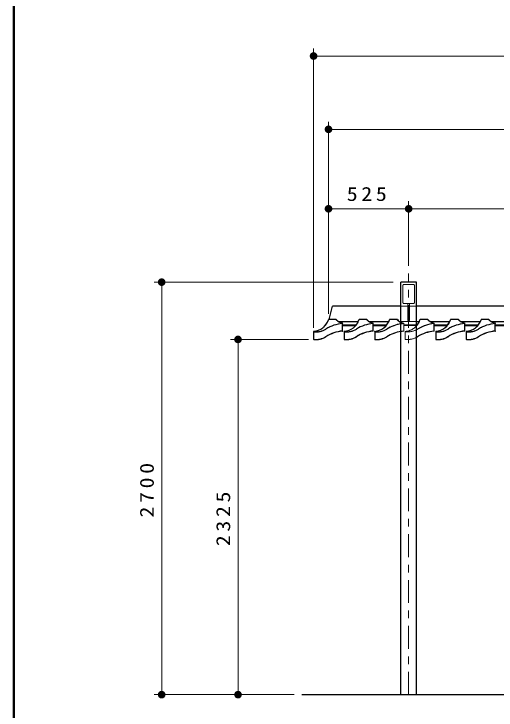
# Model space of a CAD drawing. Units: millimetres on the paper, with parts at other scales. Extents: x -385 to 0, y 0 to 267.
# Drawn here: x -385 to -321.8, y 60.6 to 151.7 of the extents above; entities that cross this region are included whole.
import ezdxf

# ---------------------------------------------------------------- set-up
doc = ezdxf.new("R2010")
doc.units = ezdxf.units.MM
doc.linetypes.add('USER1', pattern=[4.5, 2.5, -2])
doc.linetypes.add('USER2', pattern=[6, 3, -1, 1, -1])
doc.layers.add('LY_1', color=4, linetype='Continuous', lineweight=25)
doc.layers.add('LY_4', color=7, linetype='Continuous', lineweight=13)
doc.styles.add('ＭＳ ゴシック', font='')
doc.styles.get('ＭＳ ゴシック').set_extended_font_data('MS Gothic')

# ---------------------------------------------------------------- blocks, each defined once
blk = doc.blocks.new('filled_dot')
at = {"color": 0, "linetype": 'Continuous', "lineweight": -2, "const_width": 1.25}
blk.add_lwpolyline([(-0.625, 0, 1), (0.625, 0, 1)], format="xyb", close=True, dxfattribs=at)

msp = doc.modelspace()

# ---------------------------------------------------------------- linework, layer by layer
at = {"layer": 'LY_1', "color": 7, "lineweight": 13}
for p, q in [((-345.747, 110.656), (-345.747, 147.22)), ((-345.747, 146.22), (-217.947, 146.22)), ((-343.797, 127.22), (-343.797, 137.62)), ((-343.797, 136.62), (-218.797, 136.62)), ((-343.797, 112.48), (-343.797, 127.22)), ((-333.297, 118.761), (-333.297, 127.22)), ((-343.797, 126.22), (-333.297, 126.22)), ((-333.297, 126.22), (-281.297, 126.22)), ((-335.313, 116.62), (-366.647, 116.62)), ((-365.647, 62.62), (-365.647, 116.62)), ((-346.413, 109.121), (-356.647, 109.121)), ((-355.647, 62.62), (-355.647, 109.121)), ((-348.297, 62.62), (-366.647, 62.62)), ((-348.297, 62.62), (-356.647, 62.62))]:
    msp.add_line(p, q, dxfattribs=at)
at = {"layer": 'LY_1', "color": 2, "linetype": 'USER2', "lineweight": 13}
msp.add_line((-333.297, 62.62), (-333.297, 117.761), dxfattribs=at)
at = {"layer": 'LY_1'}
for p, q in [((-332.281, 116.62), (-334.313, 116.62)), ((-334.313, 62.62), (-334.313, 116.62)), ((-332.281, 62.62), (-332.281, 116.62)), ((-342.815, 111.731), (-343.768, 111.731)), ((-341.947, 110.227), (-341.947, 111.211)), ((-341.947, 110.227), (-341.947, 111.211)), ((-338.815, 111.731), (-339.768, 111.731)), ((-337.947, 110.227), (-337.947, 111.211)), ((-334.815, 111.727), (-335.768, 111.727)), ((-330.815, 111.727), (-331.768, 111.727)), ((-329.947, 110.227), (-329.947, 111.207)), ((-326.815, 111.731), (-327.768, 111.731)), ((-325.947, 110.227), (-325.947, 111.211)), ((-322.815, 111.731), (-323.768, 111.731)), ((-321.947, 110.227), (-321.947, 111.211)), ((-345.747, 110.133), (-345.747, 109.153)), ((-341.747, 110.133), (-341.747, 109.153)), ((-337.747, 110.133), (-337.747, 109.153)), ((-329.747, 110.133), (-329.747, 109.153)), ((-325.747, 110.133), (-325.747, 109.153))]:
    msp.add_line(p, q, dxfattribs=at)
at = {"layer": 'LY_1', "color": 131, "linetype": 'USER1', "lineweight": 13}
for p, q in [((-334.047, 113.948), (-334.047, 116.192)), ((-333.919, 116.32), (-332.675, 116.32)), ((-332.547, 116.192), (-332.547, 113.948)), ((-332.281, 113.48), (-334.313, 113.48)), ((-333.919, 113.82), (-332.675, 113.82)), ((-332.281, 111.48), (-334.313, 111.48)), ((-332.281, 111.46), (-334.313, 111.46)), ((-332.281, 111.044), (-333.947, 111.044)), ((-332.281, 110.98), (-333.947, 110.98)), ((-332.281, 110.96), (-333.947, 110.96))]:
    msp.add_line(p, q, dxfattribs=at)
at = {"layer": 'LY_1', "color": 7}
for p, q in [((-343.73, 111.731), (-343.261, 113.48)), ((-347.297, 62.62), (-215.297, 62.62))]:
    msp.add_line(p, q, dxfattribs=at)
at = {"layer": 'LY_1', "color": 190}
for p, q in [((-334.313, 113.48), (-343.261, 113.48)), ((-282.313, 113.48), (-332.281, 113.48)), ((-342.515, 111.48), (-339.897, 111.48)), ((-342.485, 111.46), (-339.906, 111.46)), ((-338.515, 111.48), (-335.896, 111.48)), ((-338.485, 111.46), (-335.905, 111.46)), ((-334.521, 111.48), (-334.313, 111.48)), ((-334.491, 111.46), (-334.313, 111.46)), ((-332.281, 111.48), (-331.896, 111.48)), ((-332.281, 111.46), (-331.905, 111.46)), ((-330.521, 111.48), (-327.886, 111.48)), ((-330.491, 111.46), (-327.895, 111.46)), ((-326.515, 111.48), (-323.897, 111.48)), ((-326.485, 111.46), (-323.906, 111.46)), ((-322.515, 111.48), (-319.897, 111.48)), ((-322.485, 111.46), (-319.906, 111.46)), ((-341.947, 111.044), (-340.154, 111.044)), ((-341.947, 110.98), (-340.204, 110.98)), ((-341.947, 110.96), (-340.221, 110.96)), ((-337.947, 111.044), (-336.151, 111.044)), ((-337.947, 110.98), (-336.201, 110.98)), ((-337.947, 110.96), (-336.218, 110.96)), ((-332.281, 111.044), (-332.151, 111.044)), ((-332.281, 110.98), (-332.201, 110.98)), ((-332.281, 110.96), (-332.218, 110.96)), ((-329.947, 111.044), (-328.154, 111.044)), ((-329.947, 110.98), (-328.204, 110.98)), ((-329.947, 110.96), (-328.221, 110.96)), ((-325.947, 111.044), (-324.154, 111.044)), ((-325.947, 110.98), (-324.204, 110.98)), ((-325.947, 110.96), (-324.221, 110.96)), ((-321.947, 111.044), (-320.154, 111.044)), ((-321.947, 110.98), (-320.204, 110.98)), ((-321.947, 110.96), (-320.221, 110.96))]:
    msp.add_line(p, q, dxfattribs=at)
at = {"layer": 'LY_1', "color": 70, "linetype": 'USER1', "lineweight": 13}
for p, q in [((-333.387, 113.82), (-333.387, 111.618)), ((-333.207, 113.82), (-333.207, 111.618)), ((-333.387, 111.618), (-333.207, 111.618))]:
    msp.add_line(p, q, dxfattribs=at)
at = {"layer": 'LY_1', "linetype": 'USER1', "lineweight": 13}
for p, q in [((-342.815, 111.721), (-343.768, 111.721)), ((-338.815, 111.721), (-339.768, 111.721)), ((-334.815, 111.717), (-335.768, 111.717)), ((-333.947, 111.207), (-333.947, 110.227)), ((-330.815, 111.717), (-331.768, 111.717)), ((-326.815, 111.721), (-327.768, 111.721)), ((-322.815, 111.721), (-323.768, 111.721)), ((-333.747, 110.133), (-333.747, 109.153))]:
    msp.add_line(p, q, dxfattribs=at)
at = {"layer": 'LY_1', "color": 131, "linetype": 'USER1', "lineweight": 13}
for centre, start, end in [((-333.919, 116.192), 90, 180), ((-332.675, 116.192), 0, 90), ((-333.919, 113.948), 180, 270), ((-332.675, 113.948), 270, 0)]:
    msp.add_arc(centre, 0.128, start, end, dxfattribs=at)
at = {"layer": 'LY_1'}
for centre, radius, start, end in [((-345.9, 112.366), 2.19, 274.35776, 342.19171), ((-341.504, 106.237), 4.99, 95.2352, 121.88041), ((-343.768, 111.681), 0.05, 90, 162.19171), ((-342.815, 111.681), 0.05, 41.07659, 90), ((-341.73, 112.627), 1.39, 221.07659, 260.5565), ((-341.962, 111.231), 0.025, 275.2352, 80.5565), ((-341.9, 112.366), 2.19, 274.35776, 342.19171), ((-337.504, 106.237), 4.99, 95.2352, 121.88041), ((-339.768, 111.681), 0.05, 90, 162.19171), ((-338.815, 111.681), 0.05, 41.07659, 90), ((-337.73, 112.627), 1.39, 221.07659, 260.5565), ((-337.962, 111.231), 0.025, 275.2352, 80.5565), ((-337.9, 112.362), 2.19, 274.35776, 342.19171), ((-335.768, 111.677), 0.05, 90, 162.19171), ((-334.815, 111.677), 0.05, 41.07659, 90), ((-333.73, 112.623), 1.39, 221.07659, 245.1942), ((-333.9, 112.362), 2.19, 317.68105, 342.19171), ((-329.504, 106.233), 4.99, 95.2352, 121.88041), ((-331.768, 111.677), 0.05, 90, 162.19171), ((-330.815, 111.677), 0.05, 41.07659, 90), ((-329.73, 112.623), 1.39, 221.07659, 260.5565), ((-329.962, 111.227), 0.025, 275.2352, 80.5565), ((-329.9, 112.366), 2.19, 274.35776, 342.19171), ((-325.504, 106.237), 4.99, 95.2352, 121.88041), ((-327.768, 111.681), 0.05, 90, 162.19171), ((-326.815, 111.681), 0.05, 41.07659, 90), ((-325.73, 112.627), 1.39, 221.07659, 260.5565), ((-325.962, 111.231), 0.025, 275.2352, 80.5565), ((-325.9, 112.366), 2.19, 274.35776, 342.19171), ((-321.504, 106.237), 4.99, 95.2352, 121.88041), ((-323.768, 111.681), 0.05, 90, 162.19171), ((-322.815, 111.681), 0.05, 41.07659, 90), ((-321.73, 112.627), 1.39, 221.07659, 260.5565), ((-321.962, 111.231), 0.025, 275.2352, 80.5565), ((-345.413, 112.521), 2.41, 262.30635, 301.88041), ((-341.413, 112.521), 2.41, 262.30635, 301.88041), ((-337.413, 112.517), 2.41, 262.30635, 301.88041), ((-333.504, 106.233), 4.99, 99.32546, 121.88041), ((-333.413, 112.517), 2.41, 298.0075, 301.88041), ((-329.413, 112.521), 2.41, 262.30635, 301.88041), ((-325.413, 112.521), 2.41, 262.30635, 301.88041), ((-345.732, 110.157), 0.025, 94.35776, 262.30635), ((-345.413, 111.521), 2.41, 262.30635, 301.88041), ((-345.413, 111.521), 2.4, 262.30635, 301.88041), ((-341.504, 105.237), 5, 95.2352, 121.88041), ((-341.504, 105.237), 4.99, 95.2352, 121.88041), ((-341.962, 110.231), 0.015, 275.2352, 0), ((-341.962, 110.231), 0.015, 275.2352, 0), ((-341.962, 110.231), 0.025, 275.2352, 53.1301), ((-341.962, 110.231), 0.025, 275.2352, 53.1301), ((-341.732, 110.157), 0.025, 94.35776, 262.30635), ((-341.413, 111.521), 2.41, 262.30635, 301.88041), ((-341.413, 111.521), 2.4, 262.30635, 301.88041), ((-337.504, 105.237), 5, 95.2352, 121.88041), ((-337.504, 105.237), 4.99, 95.2352, 121.88041), ((-337.962, 110.231), 0.015, 275.2352, 0), ((-337.962, 110.231), 0.025, 275.2352, 53.1301), ((-337.732, 110.153), 0.025, 94.35776, 262.30635), ((-337.413, 111.517), 2.41, 262.30635, 301.88041), ((-337.413, 111.517), 2.4, 262.30635, 301.88041), ((-333.504, 105.233), 5, 99.30664, 121.88041), ((-333.504, 105.233), 4.99, 99.32546, 121.88041), ((-333.413, 111.517), 2.4, 298.13455, 301.88041), ((-333.413, 111.517), 2.41, 298.0075, 301.88041), ((-329.504, 105.233), 5, 95.2352, 121.88041), ((-329.504, 105.233), 4.99, 95.2352, 121.88041), ((-329.962, 110.227), 0.015, 275.2352, 0), ((-329.962, 110.227), 0.025, 275.2352, 53.1301), ((-329.732, 110.157), 0.025, 94.35776, 262.30635), ((-329.413, 111.521), 2.41, 262.30635, 301.88041), ((-329.413, 111.521), 2.4, 262.30635, 301.88041), ((-325.504, 105.237), 5, 95.2352, 121.88041), ((-325.504, 105.237), 4.99, 95.2352, 121.88041), ((-325.962, 110.231), 0.015, 275.2352, 0), ((-325.962, 110.231), 0.025, 275.2352, 53.1301), ((-325.732, 110.157), 0.025, 94.35776, 262.30635), ((-325.413, 111.521), 2.41, 262.30635, 301.88041), ((-325.413, 111.521), 2.4, 262.30635, 301.88041), ((-321.504, 105.237), 5, 95.2352, 121.88041), ((-321.504, 105.237), 4.99, 95.2352, 121.88041), ((-321.962, 110.231), 0.015, 275.2352, 0), ((-321.962, 110.231), 0.025, 275.2352, 53.1301), ((-345.732, 109.157), 0.025, 126.8699, 262.30635), ((-345.732, 109.157), 0.015, 180, 262.30635), ((-341.732, 109.157), 0.025, 126.8699, 262.30635), ((-341.732, 109.157), 0.015, 180, 262.30635), ((-337.732, 109.153), 0.025, 126.8699, 262.30635), ((-337.732, 109.153), 0.015, 180, 262.30635), ((-329.732, 109.157), 0.025, 126.8699, 262.30635), ((-329.732, 109.157), 0.015, 180, 262.30635), ((-325.732, 109.157), 0.025, 126.8699, 262.30635), ((-325.732, 109.157), 0.015, 180, 262.30635)]:
    msp.add_arc(centre, radius, start, end, dxfattribs=at)
at = {"layer": 'LY_1', "linetype": 'USER1', "lineweight": 13}
for centre, radius, start, end in [((-345.9, 112.366), 2.2, 274.35776, 342.19171), ((-341.504, 106.237), 5, 95.2352, 121.88041), ((-343.768, 111.681), 0.04, 90, 162.19171), ((-342.815, 111.681), 0.04, 41.07659, 90), ((-341.73, 112.627), 1.4, 221.07659, 260.5565), ((-341.962, 111.231), 0.015, 275.2352, 80.5565), ((-341.9, 112.366), 2.2, 274.35776, 342.19171), ((-337.504, 106.237), 5, 95.2352, 121.88041), ((-339.768, 111.681), 0.04, 90, 162.19171), ((-338.815, 111.681), 0.04, 41.07659, 90), ((-337.73, 112.627), 1.4, 221.07659, 260.5565), ((-337.962, 111.231), 0.015, 275.2352, 80.5565), ((-337.9, 112.362), 2.2, 274.35776, 342.19171), ((-333.504, 106.233), 5, 95.2352, 121.88041), ((-335.768, 111.677), 0.04, 90, 162.19171), ((-334.815, 111.677), 0.04, 41.07659, 90), ((-333.73, 112.623), 1.4, 221.07659, 260.5565), ((-333.73, 112.623), 1.39, 245.1942, 260.5565), ((-333.504, 106.233), 4.99, 95.2352, 99.32546), ((-333.962, 111.227), 0.015, 275.2352, 80.5565), ((-333.962, 111.227), 0.025, 275.2352, 80.5565), ((-333.9, 112.362), 2.2, 274.35776, 342.19171), ((-329.504, 106.233), 5, 95.2352, 121.88041), ((-331.768, 111.677), 0.04, 90, 162.19171), ((-330.815, 111.677), 0.04, 41.07659, 90), ((-329.73, 112.623), 1.4, 221.07659, 260.5565), ((-329.962, 111.227), 0.015, 275.2352, 80.5565), ((-329.9, 112.366), 2.2, 274.35776, 342.19171), ((-325.504, 106.237), 5, 95.2352, 121.88041), ((-327.768, 111.681), 0.04, 90, 162.19171), ((-326.815, 111.681), 0.04, 41.07659, 90), ((-325.73, 112.627), 1.4, 221.07659, 260.5565), ((-325.962, 111.231), 0.015, 275.2352, 80.5565), ((-325.9, 112.366), 2.2, 274.35776, 342.19171), ((-321.504, 106.237), 5, 95.2352, 121.88041), ((-323.768, 111.681), 0.04, 90, 162.19171), ((-322.815, 111.681), 0.04, 41.07659, 90), ((-321.73, 112.627), 1.4, 221.07659, 260.5565), ((-321.962, 111.231), 0.015, 275.2352, 80.5565), ((-345.413, 112.521), 2.4, 262.30635, 301.88041), ((-341.413, 112.521), 2.4, 262.30635, 301.88041), ((-337.413, 112.517), 2.4, 262.30635, 301.88041), ((-333.413, 112.517), 2.41, 262.30635, 298.0075), ((-333.9, 112.362), 2.19, 274.35776, 317.68105), ((-333.413, 112.517), 2.4, 262.30635, 301.88041), ((-329.413, 112.521), 2.4, 262.30635, 301.88041), ((-325.413, 112.521), 2.4, 262.30635, 301.88041), ((-345.732, 110.157), 0.015, 94.35776, 262.30635), ((-341.732, 110.157), 0.015, 94.35776, 262.30635), ((-337.732, 110.153), 0.015, 94.35776, 262.30635), ((-333.504, 105.233), 5, 95.2352, 99.32546), ((-333.504, 105.233), 4.99, 95.2352, 99.32546), ((-333.962, 110.227), 0.015, 275.2352, 0), ((-333.962, 110.227), 0.025, 275.2352, 53.1301), ((-333.732, 110.153), 0.025, 94.35776, 262.30635), ((-333.732, 110.153), 0.015, 94.35776, 262.30635), ((-333.413, 111.517), 2.41, 262.30635, 298.0075), ((-333.413, 111.517), 2.4, 262.30635, 298.13455), ((-329.732, 110.157), 0.015, 94.35776, 262.30635), ((-325.732, 110.157), 0.015, 94.35776, 262.30635), ((-333.732, 109.153), 0.025, 126.8699, 262.30635), ((-333.732, 109.153), 0.015, 180, 262.30635)]:
    msp.add_arc(centre, radius, start, end, dxfattribs=at)
at = {"layer": 'LY_4', "lineweight": 50}
msp.add_line((-385, 267), (-385, 0), dxfattribs=at)

# ---------------------------------------------------------------- block references
at = {"layer": 'LY_1', "color": 7, "lineweight": 13, "xscale": 0.4, "yscale": 0.4}
for p in [(-345.747, 146.22), (-343.797, 136.62), (-343.797, 126.22), (-333.297, 126.22)]:
    msp.add_blockref('filled_dot', p, dxfattribs=at)
for p, rotation in [((-333.297, 126.22), 180), ((-365.647, 116.62), 270), ((-355.647, 109.121), 270), ((-365.647, 62.62), 90), ((-355.647, 62.62), 90)]:
    msp.add_blockref('filled_dot', p, dxfattribs=dict(at, rotation=rotation))

# ---------------------------------------------------------------- texts
at = {"layer": 'LY_1', "color": 7, "insert": (-338.547, 127.22), "char_height": 1.833, "attachment_point": 8, "style": 'ＭＳ ゴシック'}
msp.add_mtext('\\T1.33;\\W1.15;525', dxfattribs=at)
at = {"layer": 'LY_1', "color": 7, "char_height": 1.833, "attachment_point": 8, "rotation": 90, "style": 'ＭＳ ゴシック'}
for s, insert in [('\\T1.33;\\W1.15;2700', (-366.647, 89.62)), ('\\T1.33;\\W1.15;2325', (-356.647, 85.87))]:
    msp.add_mtext(s, dxfattribs=dict(at, insert=insert))

doc.saveas('drawing.dxf')
